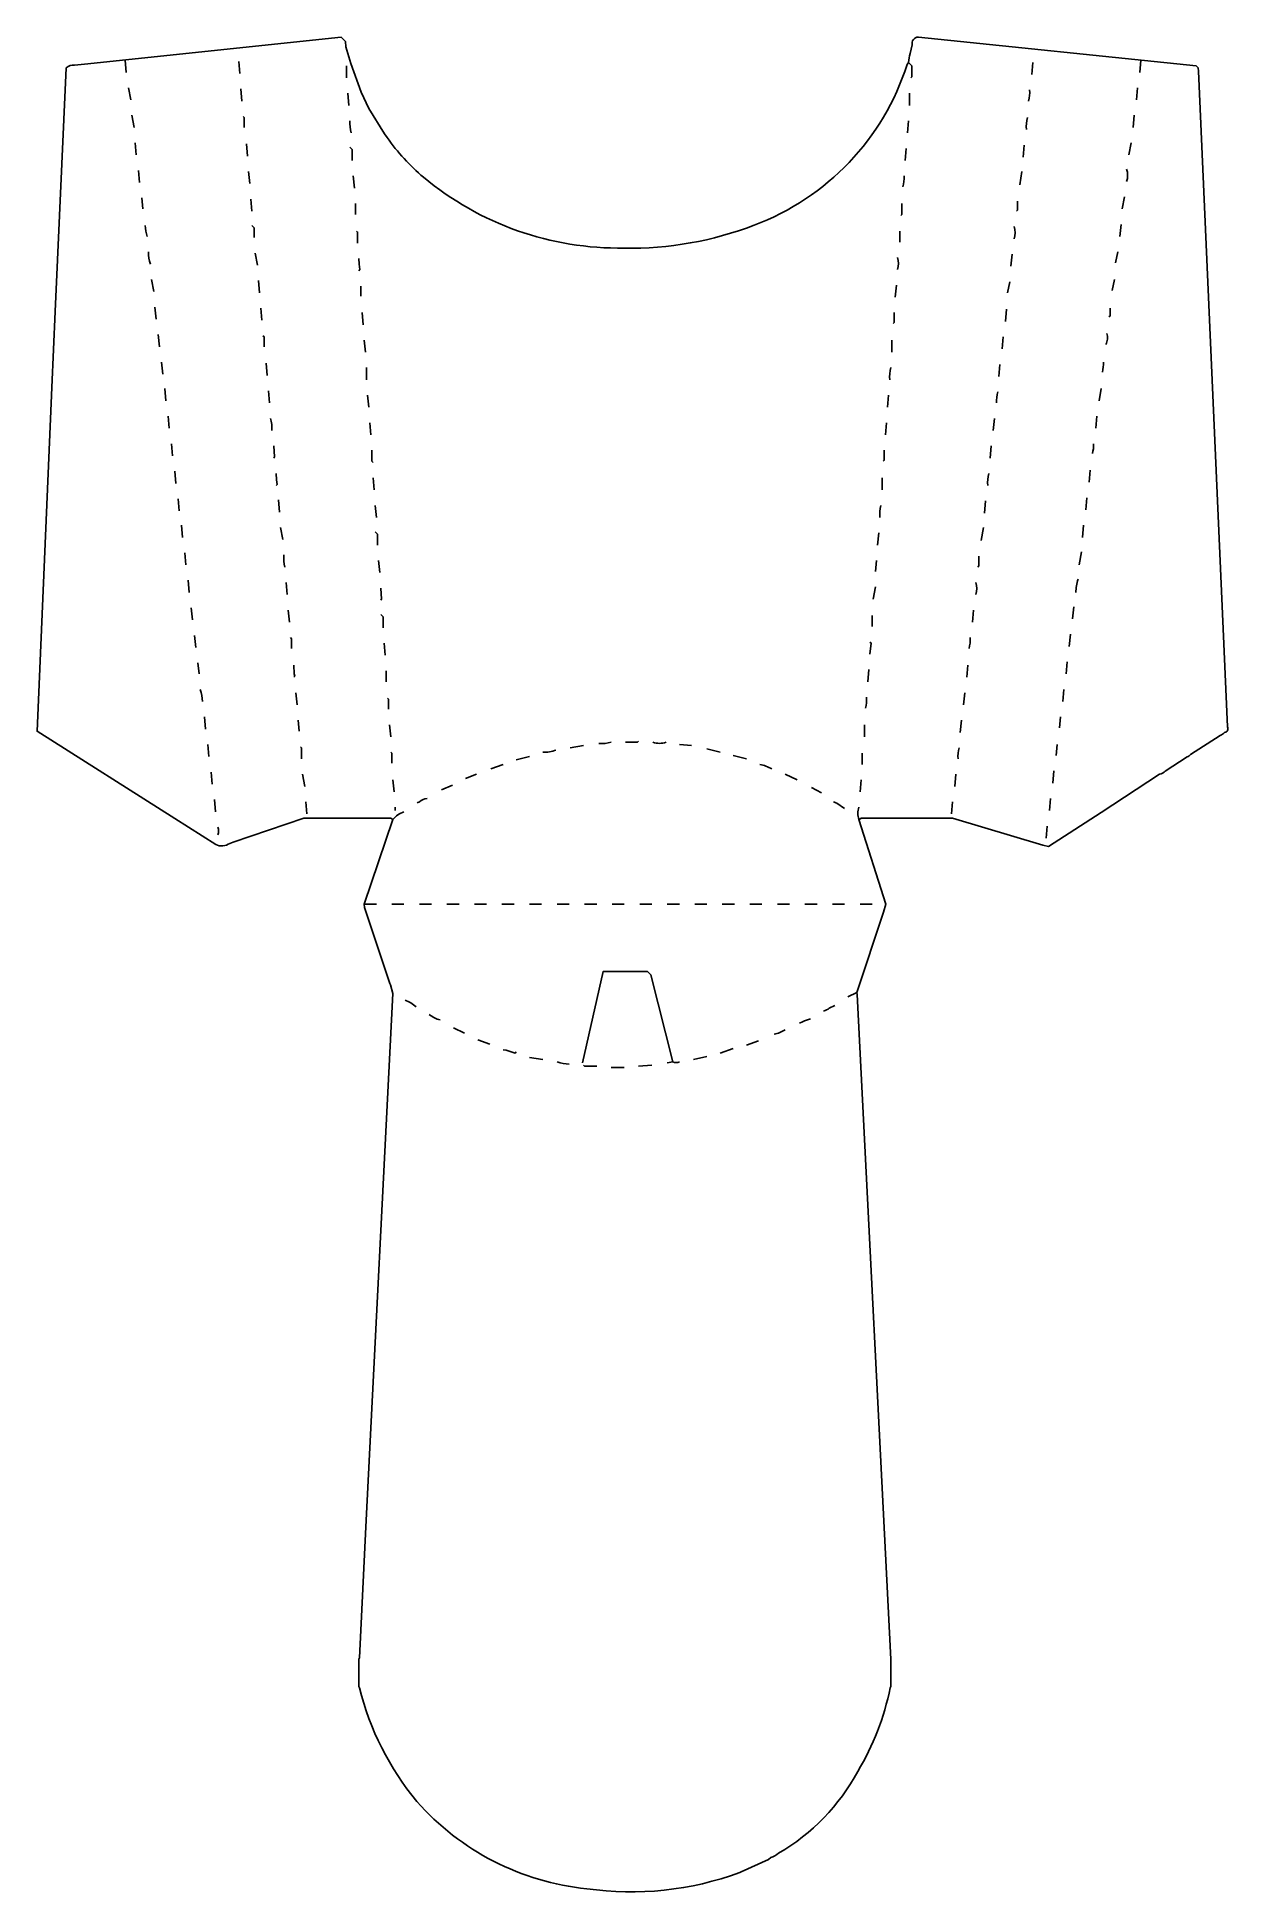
# Model space of a CAD drawing. Extents: x 56 to 1137, y 87 to 1770.
import ezdxf

# ---------------------------------------------------------------- set-up
doc = ezdxf.new("R2010")
doc.units = 0
doc.layers.get('0').update_dxf_attribs({"linetype": 'CONTINUOUS'})

msp = doc.modelspace()

# ---------------------------------------------------------------- linework, layer by layer
at = {"color": 250, "linetype": 'CONTINUOUS'}
for points in [[(802, 1060), (802.9, 1060.2), (804, 1061), (887, 1061), (968.9, 1036.7), (974, 1035.5), (1021.9, 1066.2), (1075, 1101, 0.129316), (1080.1, 1103.8), (1100.1, 1116.8, 0.078461), (1103.1, 1118.8), (1129.9, 1136.2, 0.113019), (1134, 1139, 0.548039), (1136.477358, 1144.020755), (1110.352941, 1739.088235), (1110, 1742), (1108, 1744), (856, 1770, 0.492157), (850.384615, 1762.923077), (848.647059, 1755.088235, 0.071048), (847, 1747), (845.8, 1745.1, -0.229137), (706.9, 1599.3, -0.097783), (588.979245, 1578.522642, -0.179241), (406.795082, 1642.754098, -0.063128), (373.76, 1678.82), (371.24, 1682.18), (357.230769, 1705.153846), (350.2, 1720.1), (340.7, 1745.9), (336.405405, 1761.067568), (336, 1766), (332, 1770), (98.955446, 1745.445545), (90.044554, 1744.554455, 0.218805), (82.466926, 1741.970817), (72.522642, 1521.020755), (69.522642, 1452.020755), (56, 1140), (180.9, 1060.8), (218.153846, 1037.230769, 0.273346), (230.9, 1038.3), (233.9, 1039.3), (298, 1061), (377, 1061), (379, 1060, -0.119011), (389, 1067)], [(341, 1683, -0.079254), (340, 1694)], [(156, 1589, -0.063906), (154, 1599)], [(943, 1587, 0.165548), (943, 1598)], [(159, 1564, -0.078284), (157, 1575)], [(1023, 1466, 0.07013), (1024, 1475)], [(269, 1413, 0.091428), (268, 1424)], [(1014, 1392, 0.07013), (1015, 1401)], [(821, 1334, -0.091428), (822, 1345)], [(908, 1264, 0.165548), (908, 1275)], [(999, 1266, -0.087717), (1001, 1278)], [(902, 1215, 0.075231), (903, 1225)], [(206, 1167, 0.106907), (204, 1178)], [(515, 1121, 0.120238), (527, 1123)], [(723, 1106, 0.064772), (712, 1110)], [(401, 1075), (403, 1076, -0.126706), (410, 1079)], [(379, 1060), (353, 983), (353.352941, 980.088235), (376.3, 911.1), (376.7, 909.9), (379, 902), (354.473815, 417.976309), (348.526185, 299.023691), (348, 298), (348, 273), (348.647059, 271.911765, 0.112362), (400.754098, 168.795082, 0.189781), (554.946154, 89.569231, 0.124675), (693.9, 104.3), (695.1, 104.8), (719.9, 116.2), (722, 118, 0.10567), (729.1, 121.8, 0.137053), (801, 196, 0.085052), (830.384615, 271.923077), (831, 273), (831, 298), (800.526185, 900.976309), (800, 903), (824.3, 975.9), (826.5, 983), (802, 1060, -0.175267), (802, 1071)], [(789, 1070), (781.846154, 1074.769231, 0.092595), (779, 1076)], [(400, 890, 0.102792), (390, 896)], [(422, 878, -0.107441), (412, 883)], [(748, 875), (750.9, 876.2, -0.074583), (758, 879)], [(770, 886, 0.129316), (775.1, 888.8), (780, 891)], [(725, 865, 0.081845), (735, 869)], [(628, 839), (633, 840, 0.215618), (639, 840)]]:
    msp.add_lwpolyline(points, format="xyb", dxfattribs=at)
for points in [[(137, 1738), (136, 1749)], [(240, 1737), (239, 1748)], [(959, 1736), (960, 1747)], [(1057, 1738), (1058, 1749)], [(141, 1713), (139, 1724)], [(242, 1712), (241, 1723)], [(848, 1708), (848, 1719)], [(1054, 1713), (1055, 1724)], [(144, 1688), (142, 1699)], [(146, 1663), (145, 1674)], [(247, 1662), (246, 1673)], [(951, 1661), (952, 1672)], [(149, 1638), (148, 1649)], [(249, 1637), (248, 1648)], [(948, 1636), (950, 1648)], [(152, 1614), (151, 1624)], [(251, 1612), (250, 1623)], [(345, 1609), (345, 1619)], [(945, 1612), (946, 1613), (946, 1621)], [(839, 1584), (839, 1594)], [(256, 1563), (254, 1574)], [(940, 1562), (941, 1573)], [(162, 1539), (160, 1550)], [(258, 1538), (257, 1549)], [(350, 1535), (350, 1544)], [(835, 1534), (836, 1545)], [(164, 1514), (163, 1525)], [(260, 1513), (259, 1524)], [(1029, 1516), (1030, 1517), (1030, 1524)], [(167, 1489), (166, 1500)], [(262, 1489), (262, 1498), (261, 1499)], [(354, 1484), (353, 1495)], [(832, 1484), (832, 1495)], [(932, 1487), (933, 1498)], [(170, 1464), (169, 1475)], [(265, 1463), (264, 1474)], [(355, 1459), (355, 1470)], [(929, 1462), (930, 1473)], [(173, 1440), (172, 1451)], [(267, 1438), (266, 1449)], [(1020, 1440), (1022, 1451)], [(176, 1415), (175, 1426)], [(359, 1409), (358, 1420)], [(826, 1409), (827, 1420)], [(924, 1413), (925, 1424)], [(1017, 1415), (1018, 1426)], [(179, 1390), (178, 1401)], [(921, 1388), (922, 1399)], [(824, 1385), (825, 1386), (825, 1395)], [(182, 1365), (181, 1376)], [(823, 1359), (823, 1370)], [(1011, 1366), (1012, 1377)], [(185, 1340), (184, 1351)], [(916, 1338), (917, 1349)], [(1008, 1341), (1009, 1352)], [(364, 1334), (363, 1345)], [(188, 1316), (187, 1327)], [(913, 1313), (915, 1325)], [(1005, 1316), (1006, 1327)], [(191, 1291), (190, 1302)], [(1002, 1291), (1004, 1303)], [(194, 1266), (193, 1277)], [(368, 1259), (368.5, 1260), (368, 1270)], [(197, 1241), (196, 1252)], [(905, 1239), (906, 1250)], [(996, 1242), (997, 1253)], [(814, 1235), (814, 1245)], [(200, 1216), (199, 1227)], [(812, 1210), (813, 1220), (812, 1221)], [(993, 1217), (994, 1228)], [(203, 1192), (202, 1202)], [(810, 1185), (811, 1196)], [(990, 1192), (991, 1203)], [(373, 1185), (373, 1195)], [(897, 1164), (898, 1175)], [(987, 1167), (988, 1178)], [(209, 1142), (208, 1153)], [(807, 1135), (807, 1146)], [(894, 1139), (895, 1150)], [(984, 1143), (985, 1153)], [(212, 1117), (211, 1128)], [(981, 1118), (982, 1128)], [(378, 1111), (378, 1120), (377, 1121)], [(491, 1114), (503, 1117)], [(676, 1121), (664, 1124)], [(700, 1115), (688, 1118)], [(805, 1110), (805, 1120)], [(215, 1092), (214, 1103)], [(299, 1090), (297, 1101)], [(445, 1097), (455, 1101)], [(468, 1106), (479, 1110)], [(746, 1096), (735, 1101)], [(889, 1090), (890, 1101)], [(978, 1093), (979, 1104)], [(218, 1067), (217, 1078)], [(423, 1087), (433, 1091)], [(768, 1084), (759, 1089)], [(975, 1068), (976, 1079)], [(381, 1068), (381, 1071)], [(886, 1065), (887, 1076)], [(972, 1043), (973, 1054)], [(353, 983), (364, 983)], [(378, 983), (389, 983)], [(403, 983), (414, 983)], [(428, 983), (439, 983)], [(453, 983), (464, 983)], [(478, 983), (489, 983)], [(503, 983), (514, 983)], [(528, 983), (539, 983)], [(553, 983), (564, 983)], [(578, 983), (589, 983)], [(603, 983), (614, 983)], [(628, 983), (639, 983)], [(653, 983), (664, 983)], [(678, 983), (689, 983)], [(703, 983), (714, 983)], [(728, 983), (739, 983)], [(753, 983), (764, 983)], [(778, 983), (789, 983)], [(803, 983), (814, 983)], [(551, 839), (570, 922), (610, 922), (613, 919), (633, 840)], [(792, 899), (800, 903)], [(444, 866), (434, 871)], [(467, 856), (456, 860)], [(700, 855), (711, 859)]]:
    msp.add_lwpolyline(points, dxfattribs=at)
at = {"color": 27, "linetype": 'CONTINUOUS'}
for points in [[(337, 1733), (337, 1744)], [(1051, 1688), (1052, 1699)], [(1041, 1614), (1043, 1625)], [(253, 1588), (253, 1597), (251, 1599)], [(347, 1583), (347, 1593), (346, 1594)], [(1035, 1565), (1037, 1575)], [(937, 1538), (939, 1548)], [(833, 1510), (834, 1511), (834, 1520)], [(357, 1434), (356, 1445)], [(362, 1359), (361, 1370)], [(276, 1339), (275, 1350)], [(365, 1309), (365, 1319), (363, 1321)], [(819, 1309), (820, 1320)], [(367, 1284), (366, 1295)], [(815, 1260), (817, 1271)], [(900, 1189), (901, 1200)], [(292, 1164), (291, 1175)], [(294, 1140), (293, 1150)], [(377, 1135), (376, 1146)], [(540, 1125), (552, 1127)], [(301, 1065), (300, 1076)], [(602, 836), (614, 837)]]:
    msp.add_lwpolyline(points, dxfattribs=at)
at = {"color": 251, "linetype": 'CONTINUOUS'}
for points in [[(849, 1733), (850, 1734), (850, 1744), (847, 1747)], [(590, 1130), (601, 1130), (602, 1131)], [(577, 835), (589, 835)]]:
    msp.add_lwpolyline(points, dxfattribs=at)
at = {"color": 247, "linetype": 'CONTINUOUS'}
for points in [[(339, 1708), (338, 1719)], [(846, 1683), (847, 1694)], [(844, 1658), (845, 1669)], [(352, 1509), (351, 1520)], [(935, 1512), (936, 1523)], [(361, 1384), (360, 1385), (360, 1395)], [(279, 1314), (277, 1325)], [(910, 1289), (911, 1290), (911, 1299)], [(283, 1264), (282, 1275)], [(285, 1239), (284, 1250)], [(372, 1209), (371, 1220)], [(650, 1127), (639, 1128)], [(380, 1085), (379, 1096)], [(803, 1085), (804, 1096)], [(652, 842), (664, 845)]]:
    msp.add_lwpolyline(points, dxfattribs=at)
for points in [[(956, 1712, 0.075231), (957, 1722)], [(837, 1559, 0.165548), (837, 1570)], [(830, 1459, -0.091428), (831, 1470)]]:
    msp.add_lwpolyline(points, format="xyb", dxfattribs=at)
at = {"color": 197, "linetype": 'CONTINUOUS'}
for points in [[(244, 1688), (244, 1697), (243, 1698)], [(342, 1658), (342, 1668), (340, 1670)], [(344, 1633), (343, 1644)], [(840, 1608), (841, 1609), (841, 1619)], [(828, 1434), (829, 1445)], [(273, 1363), (274, 1364), (273.42, 1368.06), (273, 1374)], [(817, 1285), (818, 1295)], [(370, 1234), (370, 1244), (368, 1246)], [(289, 1189), (290, 1190), (289.439024, 1192.04878), (289, 1200)], [(491, 849), (490, 848), (481.911765, 850.647059), (479, 851)], [(676, 848), (688, 852)]]:
    msp.add_lwpolyline(points, dxfattribs=at)
at = {"color": 27, "linetype": 'CONTINUOUS'}
for points in [[(954, 1686, -0.091428), (955, 1697)], [(1045, 1639, 0.165548), (1045, 1650)], [(1026, 1491, 0.238593), (1027, 1501)], [(927, 1438, -0.088179), (928, 1448)], [(281, 1289, -0.079254), (280, 1300)], [(808, 1161, 0.075231), (809, 1171)], [(566, 1129, 0.091428), (577, 1130)]]:
    msp.add_lwpolyline(points, format="xyb", dxfattribs=at)
at = {"color": 237, "linetype": 'CONTINUOUS'}
for points in [[(1047, 1663), (1049, 1674)], [(375, 1160), (375, 1169), (374, 1170)], [(296, 1115), (296, 1125), (295, 1126)], [(515, 842), (503, 844)]]:
    msp.add_lwpolyline(points, dxfattribs=at)
at = {"color": 197, "linetype": 'CONTINUOUS'}
msp.add_lwpolyline([(842, 1634, 0.075231), (843, 1644)], format="xyb", dxfattribs=at)
at = {"color": 37, "linetype": 'CONTINUOUS'}
for points in [[(1039, 1589), (1040, 1600)], [(348, 1558), (349, 1559), (348.405405, 1564.067568), (348, 1569)], [(1032, 1540), (1034, 1550)], [(271, 1388), (271.5, 1389), (271, 1399)], [(287, 1215), (287, 1224), (286, 1225)], [(564, 836), (553, 836), (552, 837)]]:
    msp.add_lwpolyline(points, dxfattribs=at)
at = {"color": 237, "linetype": 'CONTINUOUS'}
for points in [[(919, 1363, -0.091428), (920, 1374)], [(615, 1130, 0.16102), (627, 1130)], [(892, 1115, -0.088179), (893, 1125)], [(539, 838, -0.078284), (528, 840)]]:
    msp.add_lwpolyline(points, format="xyb", dxfattribs=at)
at = {"color": 251, "linetype": 'CONTINUOUS'}
msp.add_lwpolyline([(220, 1046, 0.221849), (220, 1053)], format="xyb", dxfattribs=at)

doc.saveas('drawing.dxf')
